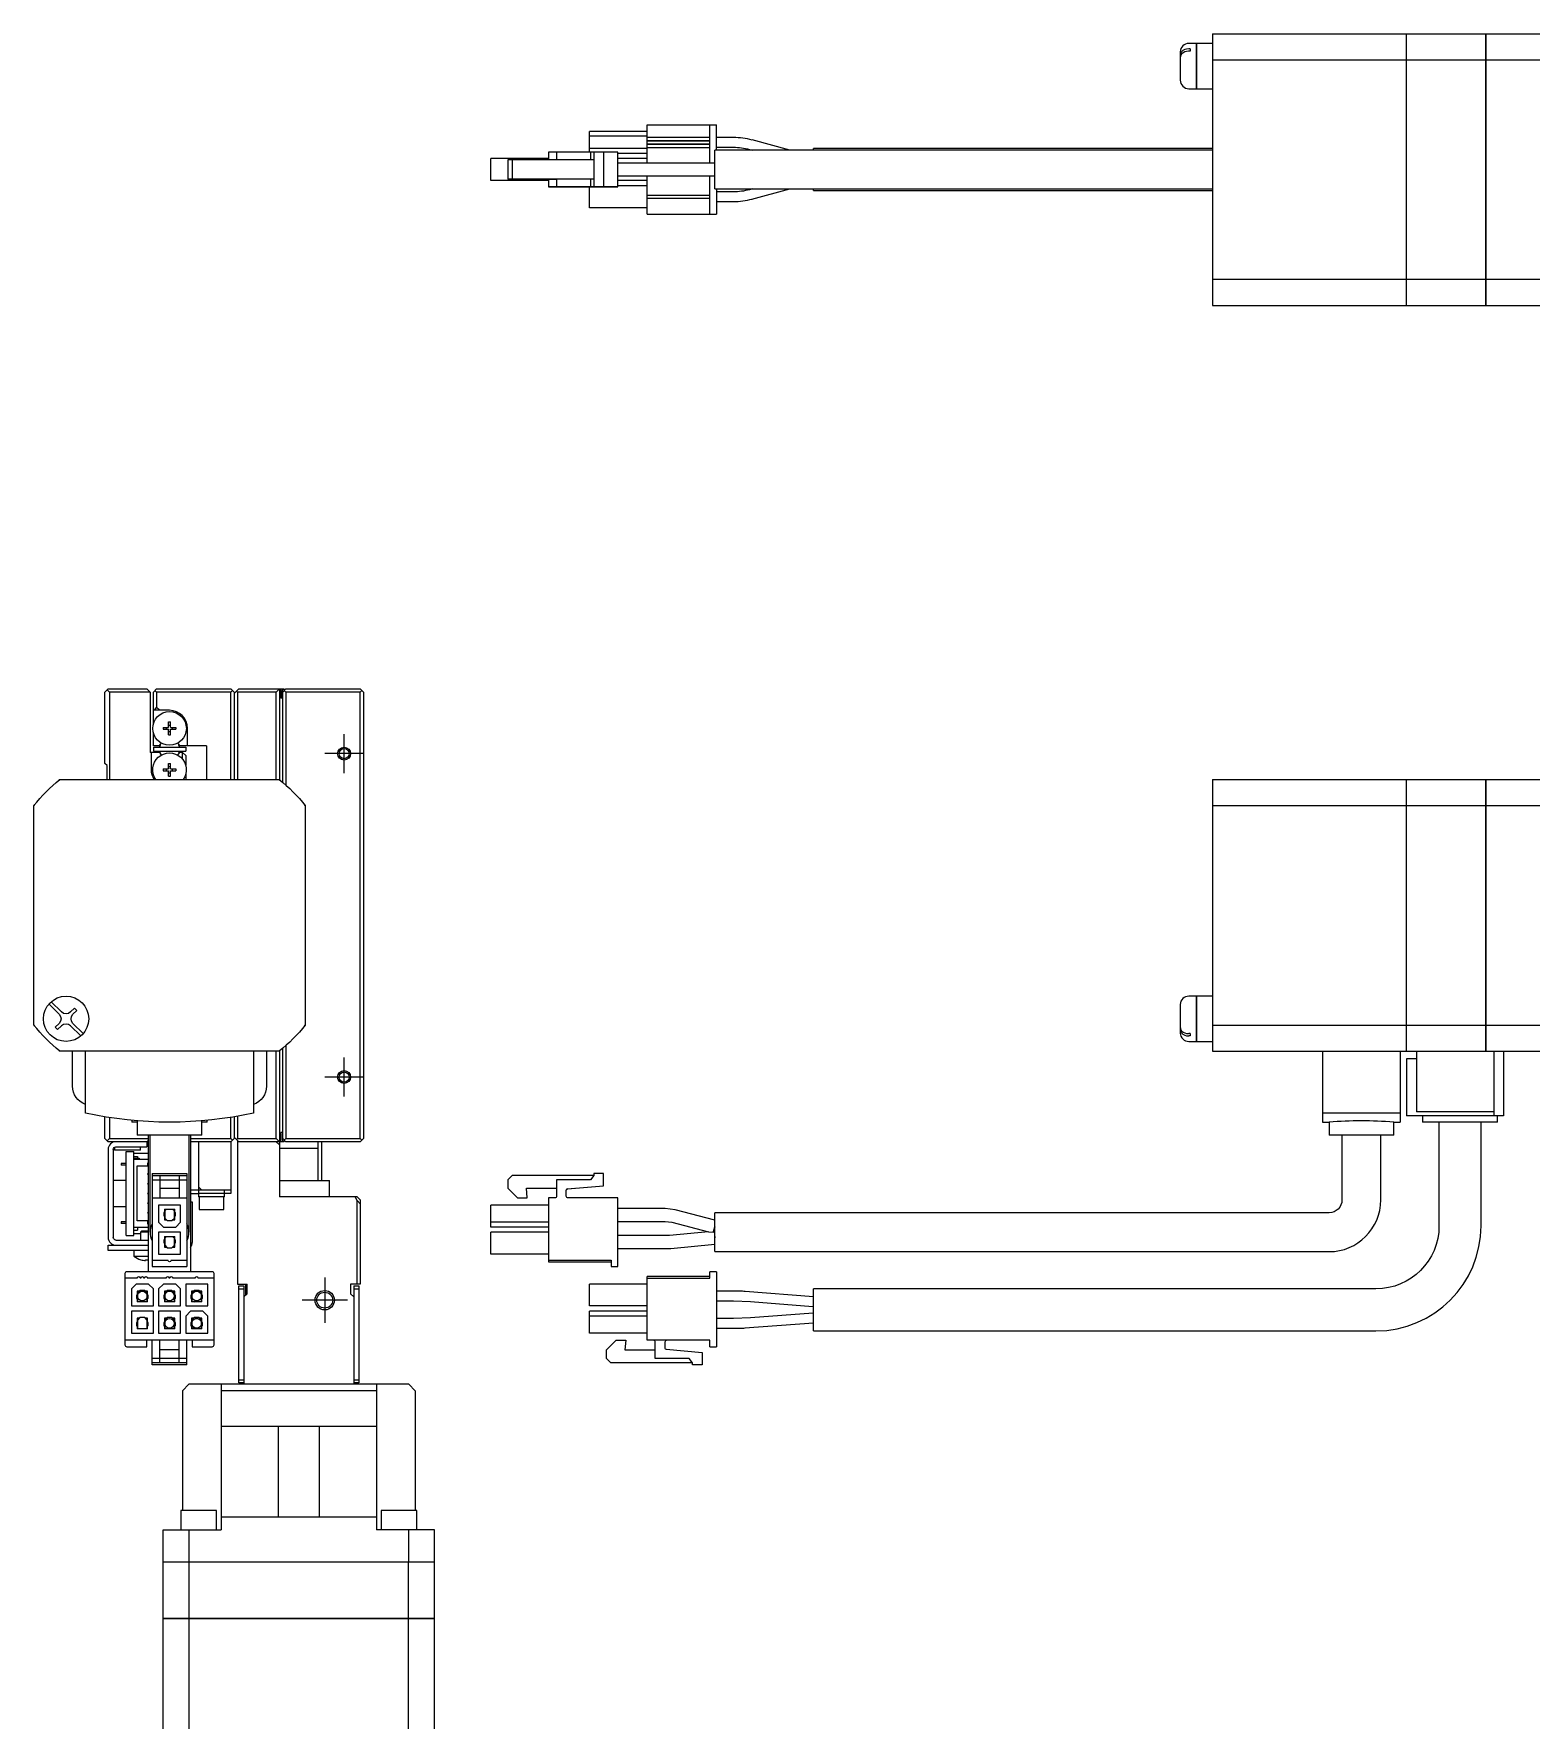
# Model space of a CAD drawing. Extents: x 0 to 902, y -8 to 514.
# Drawn here: x 0 to 231.6, y 252.8 to 513.5 of the extents above; entities that cross this region are included whole.
import ezdxf

# ---------------------------------------------------------------- set-up
doc = ezdxf.new("R2010")
doc.units = 0
doc.header["$LTSCALE"] = 0.5
doc.linetypes.add('CENTER', pattern=[50.8, 31.75, -6.35, 6.35, -6.35])
for name, color, linetype in [('MSM_CENTER', 1, 'CENTER'), ('MSM_CONTINUOUS', 7, 'CONTINUOUS'), ('MSM_NARROW', 5, 'CONTINUOUS')]:
    doc.layers.add(name, color=color, linetype=linetype)

msp = doc.modelspace()

# ---------------------------------------------------------------- linework, layer by layer
at = {"layer": 'MSM_CENTER'}
for p, q in [((48, 399.21), (48, 405.21)), ((51, 402.21), (45, 402.21)), ((48, 349.21), (48, 355.21)), ((51, 352.21), (45, 352.21)), ((45, 321.21), (45, 314.21)), ((48.5, 317.71), (41.5, 317.71))]:
    msp.add_line(p, q, dxfattribs=at)
at = {"layer": 'MSM_CONTINUOUS'}
for p, q in [((179.76, 512.02), (178.61, 512.02)), ((178.81, 511.16), (178.61, 511.16)), ((178.81, 511.16), (178.81, 510.81)), ((179.76, 512.02), (179.76, 505.02)), ((179.81, 511.97), (179.76, 511.97)), ((179.81, 512.02), (179.81, 505.02)), ((182.31, 512.02), (179.81, 512.02)), ((182.31, 513.52), (182.31, 471.52)), ((182.31, 513.52), (212.26, 513.52)), ((212.26, 471.52), (212.26, 513.52)), ((212.26, 513.47), (212.31, 513.47)), ((212.31, 471.52), (212.31, 513.52)), ((212.31, 513.52), (224.56, 513.52)), ((224.56, 471.52), (224.56, 513.52)), ((224.56, 513.47), (224.61, 513.47)), ((224.61, 471.52), (224.61, 513.52)), ((224.61, 513.52), (248.56, 513.52)), ((177.31, 510.72), (177.31, 506.32)), ((178.81, 510.81), (178.61, 510.81)), ((182.31, 509.49), (212.26, 509.49)), ((212.26, 509.23), (212.31, 509.23)), ((212.31, 509.49), (224.56, 509.49)), ((224.56, 509.23), (224.61, 509.23)), ((224.61, 509.49), (248.56, 509.49)), ((178.61, 505.02), (179.76, 505.02)), ((179.76, 505.07), (179.81, 505.07)), ((179.81, 505.02), (182.31, 505.02)), ((85.96, 495.22), (85.96, 498.42)), ((94.86, 498.42), (85.96, 498.42)), ((94.86, 493.52), (94.86, 499.42)), ((94.86, 499.42), (105.56, 499.42)), ((104.56, 493.52), (104.56, 499.42)), ((105.56, 495.52), (105.56, 499.42)), ((94.86, 497.67), (85.96, 497.67)), ((94.86, 495.77), (85.96, 495.77)), ((94.86, 497.52), (104.56, 497.52)), ((94.86, 497.02), (104.56, 497.02)), ((94.86, 496.97), (104.56, 496.97)), ((94.86, 496.47), (104.56, 496.47)), ((94.86, 496.42), (104.56, 496.42)), ((94.86, 495.92), (104.56, 495.92)), ((105.31, 489.52), (105.31, 495.52)), ((182.31, 495.52), (105.31, 495.52)), ((108.19, 497.47), (105.56, 497.47)), ((105.56, 495.97), (108.19, 495.97)), ((110.69, 495.64), (111.14, 495.52)), ((116.93, 495.52), (111.08, 497.09)), ((120.56, 495.52), (120.56, 495.77)), ((182.31, 495.77), (120.56, 495.77)), ((79.61, 494.22), (70.71, 494.22)), ((70.71, 490.82), (70.71, 494.22)), ((74.01, 494.02), (73.31, 494.02)), ((73.31, 494.02), (73.31, 491.02)), ((74.01, 494.02), (74.01, 491.02)), ((86.61, 494.02), (74.01, 494.02)), ((79.61, 495.22), (79.61, 494.02)), ((80.56, 495.22), (79.61, 495.22)), ((80.86, 495.22), (80.56, 495.22)), ((80.86, 495.22), (80.86, 494.02)), ((86.11, 495.22), (80.86, 495.22)), ((86.11, 495.22), (86.11, 494.02)), ((86.61, 495.22), (86.11, 495.22)), ((88.11, 495.22), (86.61, 495.22)), ((86.61, 495.22), (86.61, 489.82)), ((88.11, 495.22), (88.11, 489.82)), ((90.31, 495.22), (88.11, 495.22)), ((90.31, 489.82), (90.31, 495.22)), ((94.86, 495.02), (90.31, 495.02)), ((94.86, 494.22), (90.31, 494.22)), ((97.67, 493.52), (90.31, 493.52)), ((98.93, 493.52), (97.67, 493.52)), ((105.31, 493.52), (98.93, 493.52)), ((79.61, 490.82), (70.71, 490.82)), ((79.61, 490.82), (70.71, 490.82)), ((79.61, 490.82), (70.71, 490.82)), ((74.01, 491.02), (73.31, 491.02)), ((73.31, 491.02), (74.81, 491.02)), ((86.61, 491.02), (74.01, 491.02)), ((74.81, 491.02), (76.31, 491.02)), ((76.18, 491.02), (80.86, 491.02)), ((76.31, 491.02), (76.18, 491.02)), ((79.61, 491.02), (79.61, 489.82)), ((80.56, 491.02), (80.86, 491.02)), ((86.11, 491.02), (80.86, 491.02)), ((80.86, 491.02), (80.86, 489.82)), ((86.61, 491.02), (86.11, 491.02)), ((86.11, 491.02), (86.11, 489.82)), ((90.31, 491.52), (97.67, 491.52)), ((90.31, 491.52), (98.22, 491.52)), ((94.86, 490.82), (90.31, 490.82)), ((94.86, 485.62), (94.86, 491.52)), ((97.67, 491.52), (98.93, 491.52)), ((98.22, 491.52), (98.41, 491.52)), ((98.41, 491.52), (105.31, 491.52)), ((98.93, 491.52), (105.31, 491.52)), ((104.56, 485.62), (104.56, 491.52)), ((80.56, 489.82), (79.61, 489.82)), ((79.61, 489.82), (89.31, 489.82)), ((80.86, 489.82), (80.56, 489.82)), ((86.11, 489.82), (80.86, 489.82)), ((82.36, 489.82), (82.54, 489.82)), ((82.66, 489.82), (82.36, 489.82)), ((82.54, 489.82), (88.11, 489.82)), ((90.31, 489.82), (82.66, 489.82)), ((85.96, 486.62), (85.96, 489.82)), ((86.61, 489.82), (86.11, 489.82)), ((88.11, 489.82), (86.61, 489.82)), ((89.31, 489.82), (90.31, 489.82)), ((94.86, 490.02), (90.31, 490.02)), ((94.86, 488.57), (104.56, 488.57)), ((94.86, 488.07), (104.56, 488.07)), ((105.31, 489.52), (182.31, 489.52)), ((105.56, 489.52), (105.56, 485.62)), ((108.19, 489.07), (105.56, 489.07)), ((111.14, 489.52), (110.68, 489.39)), ((111.07, 487.95), (116.93, 489.52)), ((120.56, 489.27), (120.56, 489.52)), ((120.56, 489.27), (182.31, 489.27)), ((94.86, 486.62), (85.96, 486.62)), ((94.86, 485.62), (105.56, 485.62)), ((105.56, 487.57), (108.19, 487.57)), ((182.31, 475.55), (212.26, 475.55)), ((212.26, 475.8), (212.31, 475.8)), ((212.31, 475.55), (224.56, 475.55)), ((224.56, 475.8), (224.61, 475.8)), ((224.61, 475.55), (248.56, 475.55)), ((182.31, 471.52), (212.26, 471.52)), ((212.26, 471.57), (212.31, 471.57)), ((212.31, 471.52), (224.56, 471.52)), ((224.56, 471.57), (224.61, 471.57)), ((224.61, 471.52), (248.56, 471.52)), ((11, 411.71), (11.35, 412.06)), ((11.5, 412.21), (11.35, 412.06)), ((11.35, 412.06), (11.7, 411.71)), ((11.5, 412.21), (17.5, 412.21)), ((18, 411.71), (17.5, 412.21)), ((18.5, 411.71), (19, 412.21)), ((19, 412.21), (30.5, 412.21)), ((31, 411.71), (30.5, 412.21)), ((31.7, 412.21), (31.35, 411.86)), ((31.7, 412.21), (38.7, 412.21)), ((37.5, 411.71), (38, 412.21)), ((38, 412.21), (38, 398.21)), ((38.2, 412.21), (38.2, 410.81)), ((39, 412.21), (38.5, 411.71)), ((38.7, 412.21), (38.8, 412.11)), ((38.7, 412.11), (38.9, 412.11)), ((39, 412.21), (50.5, 412.21)), ((51, 411.71), (50.5, 412.21)), ((11, 400.71), (11, 411.71)), ((11.7, 411.71), (11.7, 398.21)), ((18, 411.71), (11.7, 411.71)), ((18, 411.71), (18, 402.41)), ((18.5, 406.83), (18.5, 411.71)), ((19, 409.41), (18.65, 408.91)), ((18.75, 411.96), (19, 411.71)), ((19, 411.71), (19, 409.41)), ((30.5, 411.71), (19, 411.71)), ((19.5, 408.91), (19, 409.41)), ((30.5, 411.71), (30.75, 411.96)), ((30.5, 398.21), (30.5, 411.71)), ((31.35, 411.86), (31, 411.51)), ((31, 411.71), (31, 398.21)), ((31.35, 411.86), (31.5, 411.71)), ((31.5, 411.71), (31.5, 398.21)), ((37.5, 411.71), (31.5, 411.71)), ((37.5, 398.21), (37.5, 411.71)), ((38.5, 410.81), (38.2, 410.81)), ((38.4, 411.81), (38.4, 411.11)), ((38.5, 397.78), (38.5, 411.71)), ((38.75, 411.96), (39, 411.71)), ((39, 411.71), (39, 397.34)), ((50.5, 411.71), (39, 411.71)), ((50.5, 411.71), (50.75, 411.96)), ((50.5, 342.71), (50.5, 411.71)), ((51, 411.71), (51, 342.71)), ((21, 408.91), (18.5, 408.91)), ((20.85, 406.32), (20.85, 407.11)), ((20.85, 407.11), (21.14, 407.11)), ((21.14, 406.32), (21.14, 407.11)), ((18.5, 403.41), (18.5, 405.4)), ((20, 406.26), (20.79, 406.26)), ((20, 406.26), (20, 405.97)), ((20, 405.97), (20.79, 405.97)), ((20.53, 405.97), (20.53, 406.26)), ((21.14, 406.58), (20.85, 406.58)), ((20.85, 405.11), (20.85, 405.91)), ((20.85, 405.64), (21.14, 405.64)), ((20.85, 405.11), (21.14, 405.11)), ((21.14, 405.11), (21.14, 405.91)), ((21.2, 406.26), (22, 406.26)), ((21.2, 405.97), (22, 405.97)), ((21.47, 405.97), (21.47, 406.26)), ((22, 406.26), (22, 405.97)), ((23.8, 403.41), (23.8, 406.11)), ((19.45, 402.41), (18, 402.41)), ((18.2, 399.71), (18.2, 402.41)), ((19.45, 403.41), (18.5, 403.41)), ((18.5, 403.21), (18.5, 402.61)), ((18.5, 403.21), (23.5, 403.21)), ((18.5, 402.61), (23.5, 402.61)), ((19.45, 403.41), (19.6, 403.67)), ((19.45, 402.41), (19.58, 402.19)), ((22.4, 403.67), (22.55, 403.41)), ((22.55, 402.41), (22.42, 402.19)), ((26.7, 403.41), (22.55, 403.41)), ((23, 402.41), (22.55, 402.41)), ((23.5, 401.91), (23, 402.41)), ((23, 401.38), (23, 402.41)), ((23.5, 403.21), (23.5, 402.61)), ((23.5, 401.91), (23.5, 400.43)), ((26.7, 403.41), (26.7, 398.21)), ((11.35, 400.36), (11, 400.71)), ((11.35, 398.21), (11.35, 400.36)), ((20, 399.86), (20.79, 399.86)), ((20, 399.86), (20, 399.57)), ((20, 399.57), (20.79, 399.57)), ((20.53, 399.57), (20.53, 399.86)), ((20.85, 399.92), (20.85, 400.71)), ((20.85, 400.71), (21.14, 400.71)), ((21.14, 400.18), (20.85, 400.18)), ((20.85, 398.71), (20.85, 399.51)), ((20.85, 399.24), (21.14, 399.24)), ((21.14, 399.92), (21.14, 400.71)), ((21.14, 398.71), (21.14, 399.51)), ((21.2, 399.86), (22, 399.86)), ((21.2, 399.57), (22, 399.57)), ((21.47, 399.57), (21.47, 399.86)), ((22, 399.86), (22, 399.57)), ((23.5, 399), (23.5, 398.21)), ((4, 398.21), (3.87, 398.09)), ((4.03, 398.21), (37.97, 398.21)), ((20.85, 398.71), (21.14, 398.71)), ((38.13, 398.09), (38, 398.21)), ((182.31, 398.21), (182.31, 356.21)), ((182.31, 398.21), (212.26, 398.21)), ((212.26, 356.21), (212.26, 398.21)), ((212.26, 398.16), (212.31, 398.16)), ((212.31, 356.21), (212.31, 398.21)), ((212.31, 398.21), (224.56, 398.21)), ((224.56, 356.21), (224.56, 398.21)), ((224.56, 398.16), (224.61, 398.16)), ((224.61, 356.21), (224.61, 398.21)), ((224.61, 398.21), (248.56, 398.21)), ((0.13, 394.34), (0, 394.21)), ((0, 360.24), (0, 394.19)), ((42, 394.21), (41.87, 394.34)), ((42, 394.19), (42, 360.24)), ((182.31, 394.19), (212.26, 394.19)), ((212.26, 393.93), (212.31, 393.93)), ((212.31, 394.19), (224.56, 394.19)), ((224.56, 393.93), (224.61, 393.93)), ((224.61, 394.19), (248.56, 394.19)), ((3.28, 362.58), (2.35, 363.51)), ((2.71, 363.86), (4.29, 362.28)), ((3.94, 361.92), (3.28, 362.58)), ((5.71, 362.28), (6.31, 362.88)), ((6.66, 362.52), (6.06, 361.92)), ((6.31, 362.88), (6.66, 362.52)), ((177.31, 363.41), (177.31, 359.01)), ((179.76, 364.71), (178.61, 364.71)), ((179.76, 364.71), (179.76, 357.71)), ((179.81, 364.66), (179.76, 364.66)), ((182.31, 364.71), (179.81, 364.71)), ((179.81, 364.71), (179.81, 357.71)), ((0, 360.21), (0.13, 360.09)), ((3.34, 359.91), (3.94, 360.51)), ((3.69, 359.55), (3.34, 359.91)), ((4.29, 360.15), (3.69, 359.55)), ((7.29, 358.57), (5.71, 360.15)), ((6.06, 360.51), (7.65, 358.92)), ((41.87, 360.09), (42, 360.21)), ((182.31, 360.24), (212.26, 360.24)), ((212.26, 360.5), (212.31, 360.5)), ((212.31, 360.24), (224.56, 360.24)), ((224.56, 360.5), (224.61, 360.5)), ((224.61, 360.24), (248.56, 360.24)), ((178.81, 358.92), (178.61, 358.92)), ((178.81, 358.57), (178.61, 358.57)), ((178.61, 357.71), (179.76, 357.71)), ((178.81, 358.92), (178.81, 358.57)), ((179.76, 357.76), (179.81, 357.76)), ((179.81, 357.71), (182.31, 357.71)), ((3.87, 356.34), (4, 356.21)), ((37.97, 356.21), (4.03, 356.21)), ((6, 350.8), (6, 356.21)), ((8, 346.64), (8, 356.21)), ((34, 356.21), (34, 346.64)), ((36, 356.21), (36, 350.8)), ((37.5, 342.71), (37.5, 356.21)), ((38, 356.21), (38.13, 356.34)), ((38, 356.21), (38, 333.71)), ((38.5, 342.71), (38.5, 356.65)), ((39, 357.09), (39, 342.71)), ((182.31, 356.21), (212.26, 356.21)), ((199.31, 356.21), (199.31, 345.22)), ((211.31, 356.21), (211.31, 345.22)), ((212.26, 356.26), (212.31, 356.26)), ((212.31, 356.21), (248.56, 356.21)), ((212.31, 355.01), (212.31, 346.21)), ((213.81, 355.01), (212.31, 355.01)), ((213.81, 356.21), (213.81, 346.81)), ((224.56, 356.26), (224.61, 356.26)), ((225.81, 356.21), (225.81, 346.21)), ((227.31, 356.21), (227.31, 346.21)), ((225.81, 346.81), (213.81, 346.81)), ((11, 342.71), (11, 346.06)), ((11.7, 345.94), (11.7, 342.71)), ((15.18, 345.5), (15.18, 345.21)), ((16, 345.21), (15.18, 345.21)), ((16, 345.43), (16, 343.21)), ((26, 343.21), (26, 345.43)), ((26.82, 345.21), (26, 345.21)), ((26.82, 345.21), (26.82, 345.5)), ((30.5, 342.71), (30.5, 345.98)), ((31, 346.06), (31, 342.71)), ((31.5, 346.15), (31.5, 342.71)), ((211.31, 346.64), (199.31, 346.64)), ((199.31, 345.22), (200.31, 345.22)), ((200.31, 345.22), (200.31, 343.21)), ((210.31, 345.22), (211.31, 345.22)), ((210.31, 343.21), (210.31, 345.22)), ((227.31, 346.21), (212.31, 346.21)), ((214.74, 346.21), (214.74, 345.21)), ((226.38, 345.21), (214.74, 345.21)), ((217.31, 345.21), (217.31, 329.21)), ((223.81, 329.21), (223.81, 345.21)), ((226.38, 345.21), (226.38, 346.21)), ((11.35, 342.36), (11, 342.71)), ((11.7, 342.71), (11.35, 342.36)), ((11.35, 342.36), (11.5, 342.21)), ((17.5, 342.21), (11.5, 342.21)), ((11.7, 342.71), (17.75, 342.71)), ((26, 343.21), (16, 343.21)), ((17.5, 342.21), (17.75, 342.46)), ((17.5, 342.21), (17.5, 341.41)), ((17.75, 322.11), (17.75, 343.21)), ((18, 328.21), (18, 343.21)), ((24, 343.21), (24, 328.21)), ((24.25, 343.21), (24.25, 322.11)), ((24.25, 342.71), (30.5, 342.71)), ((30.5, 342.21), (24.25, 342.21)), ((25.5, 342.21), (25.5, 333.71)), ((30.75, 342.46), (30.5, 342.71)), ((30.5, 342.21), (31, 342.71)), ((30.5, 342.21), (30.5, 334.21)), ((31, 342.91), (31.7, 342.21)), ((31.5, 342.71), (31.35, 342.56)), ((31.5, 342.71), (37.5, 342.71)), ((31.5, 342.41), (31.5, 320.21)), ((38.7, 342.21), (31.5, 342.21)), ((38, 342.21), (37.5, 342.71)), ((37.5, 342.21), (38, 341.71)), ((38.2, 342.21), (38.2, 343.61)), ((38.5, 343.61), (38.2, 343.61)), ((38.4, 343.31), (38.4, 342.61)), ((38.5, 342.71), (39, 342.21)), ((38.8, 342.31), (38.7, 342.21)), ((38.9, 342.31), (38.7, 342.31)), ((39, 342.71), (38.75, 342.46)), ((39, 342.71), (50.5, 342.71)), ((50.5, 342.21), (39, 342.21)), ((44, 336.21), (44, 342.21)), ((44.5, 342.21), (44.5, 336.21)), ((50.75, 342.46), (50.5, 342.71)), ((50.5, 342.21), (51, 342.71)), ((210.31, 343.21), (200.31, 343.21)), ((202.31, 343.21), (202.31, 333.21)), ((208.31, 333.21), (208.31, 343.21)), ((11.5, 341.01), (11.5, 327.41)), ((12.3, 341.01), (12.3, 327.41)), ((12.5, 341.36), (12.5, 340.91)), ((16.5, 340.91), (12.5, 340.91)), ((12.7, 341.41), (17.5, 341.41)), ((14.3, 327.71), (14.3, 340.71)), ((14.3, 340.71), (15.5, 340.71)), ((15.5, 327.71), (15.5, 340.71)), ((15.5, 340.46), (17.75, 340.46)), ((15.5, 339.92), (16.05, 339.92)), ((15.5, 339.69), (16.3, 339.69)), ((17.75, 339.46), (15.5, 339.46)), ((16.05, 339.92), (16.05, 339.69)), ((16.3, 339.69), (16.3, 339.46)), ((16.5, 340.91), (16.5, 341.41)), ((38, 341.21), (44, 341.21)), ((13.5, 338.84), (13.5, 338.59)), ((14.3, 338.84), (13.5, 338.84)), ((14.3, 338.59), (13.5, 338.59)), ((16, 338.46), (17.65, 338.46)), ((16, 329.96), (16, 338.46)), ((17.65, 338.46), (17.65, 338.96)), ((17.65, 338.96), (17.75, 338.96)), ((18.3, 337.31), (23.7, 337.31)), ((18.3, 337.31), (18.3, 322.91)), ((18.3, 337.01), (23.7, 337.01)), ((19.5, 337.01), (19.5, 333.51)), ((22.5, 337.01), (22.5, 333.51)), ((23.7, 337.31), (23.7, 322.91)), ((74.01, 337.01), (73.31, 336.31)), ((86.61, 337.01), (74.01, 337.01)), ((86.61, 337.01), (86.11, 336.31)), ((86.61, 337.31), (86.61, 337.01)), ((88.11, 337.31), (86.61, 337.31)), ((88.11, 335.4), (88.11, 337.31)), ((14.3, 336.21), (12.3, 336.21)), ((18.3, 336.31), (23.7, 336.31)), ((19.5, 335.01), (22.5, 335.01)), ((30.5, 334.71), (24.25, 334.71)), ((24.25, 334.21), (25.5, 334.21)), ((26, 334.71), (25.5, 335.21)), ((29.5, 334.21), (25.5, 334.21)), ((29.5, 333.71), (29.5, 334.71)), ((30.5, 334.21), (29.5, 334.21)), ((38, 336.21), (45.75, 336.21)), ((45.75, 333.71), (45.75, 336.21)), ((73.31, 336.31), (73.31, 335.01)), ((73.31, 335.01), (74.81, 333.51)), ((73.31, 335.01), (74.81, 333.51)), ((76.18, 335.01), (80.86, 335.01)), ((76.31, 333.51), (76.18, 335.01)), ((76.18, 335.01), (80.86, 335.01)), ((80.86, 336.31), (80.86, 333.81)), ((86.11, 336.31), (80.86, 336.31)), ((82.36, 333.81), (82.36, 334.71)), ((82.54, 334.91), (88.11, 335.4)), ((82.54, 334.91), (88.11, 335.4)), ((82.54, 334.91), (83.7, 335.01)), ((82.54, 334.91), (83.7, 335.01)), ((83.7, 335.01), (83.7, 335.01)), ((12.3, 332.21), (14.3, 332.21)), ((18.3, 333.51), (23.7, 333.51)), ((22.7, 332.41), (19.3, 332.41)), ((19.3, 332.41), (19.3, 329.76)), ((20.1, 331.26), (20.1, 330.76)), ((20.25, 331.26), (20.1, 331.26)), ((20.2, 331.76), (21.8, 331.76)), ((20.2, 331.76), (20.2, 331.26)), ((20.25, 331.76), (20.25, 330.39)), ((21.75, 330.39), (21.75, 331.76)), ((21.75, 331.26), (21.9, 331.26)), ((21.8, 331.26), (21.8, 331.76)), ((21.9, 330.76), (21.9, 331.26)), ((22.7, 329.76), (22.7, 332.41)), ((24.25, 332.91), (24.5, 332.91)), ((24.5, 332.91), (24.5, 326.61)), ((29.5, 333.71), (25.5, 333.71)), ((25.6, 333.71), (25.6, 331.71)), ((25.6, 331.71), (29.4, 331.71)), ((29.4, 331.71), (29.4, 333.71)), ((50, 333.71), (38, 333.71)), ((50, 333.1), (49.69, 333.71)), ((50, 333.71), (50.5, 333.21)), ((50, 320.21), (50, 333.1)), ((50.5, 332.6), (50, 333.1)), ((50.5, 333.21), (50.5, 320.21)), ((70.71, 329.01), (70.71, 332.41)), ((79.61, 332.41), (70.71, 332.41)), ((74.81, 333.51), (76.31, 333.51)), ((74.81, 333.51), (76.31, 333.51)), ((80.56, 333.51), (79.61, 333.51)), ((79.61, 333.51), (79.61, 323.91)), ((90.31, 333.51), (82.66, 333.51)), ((90.31, 322.91), (90.31, 333.51)), ((97.67, 331.89), (90.31, 331.89)), ((99.18, 331.7), (97.67, 331.89)), ((105.31, 330.1), (99.18, 331.7)), ((105.31, 325.21), (105.31, 331.21)), ((200.31, 331.21), (105.31, 331.21)), ((13.5, 329.84), (13.5, 329.59)), ((14.3, 329.84), (13.5, 329.84)), ((14.3, 329.59), (13.5, 329.59)), ((17.75, 328.96), (15.5, 328.96)), ((17.65, 329.96), (16, 329.96)), ((16.05, 328.96), (16.05, 328.51)), ((17.65, 329.46), (17.65, 329.96)), ((17.75, 329.46), (17.65, 329.46)), ((19.3, 329.76), (20.05, 329.01)), ((20.05, 329.01), (21.95, 329.01)), ((20.1, 330.76), (20.25, 330.76)), ((20.2, 330.76), (20.2, 330.11)), ((20.2, 330.11), (20.52, 330.11)), ((20.25, 330.39), (20.62, 330.01)), ((20.62, 330.01), (21.37, 330.01)), ((21.37, 330.01), (21.75, 330.39)), ((21.47, 330.11), (21.8, 330.11)), ((21.75, 330.76), (21.9, 330.76)), ((21.8, 330.11), (21.8, 330.76)), ((21.95, 329.01), (22.7, 329.76)), ((79.61, 329.76), (70.71, 329.76)), ((79.61, 329.01), (70.71, 329.01)), ((79.61, 329.01), (70.71, 329.01)), ((90.31, 329.89), (97.67, 329.89)), ((97.67, 329.89), (98.68, 329.76)), ((98.68, 329.76), (104.36, 328.28)), ((105.31, 329.06), (105.09, 328.22)), ((105.13, 328.35), (105.31, 329.06)), ((11.5, 325.41), (11.5, 326.21)), ((11.5, 326.21), (17.75, 326.21)), ((12.7, 327.01), (17.75, 327.01)), ((14.3, 327.71), (15.5, 327.71)), ((15.5, 328.51), (16.05, 328.51)), ((16.5, 327.96), (15.5, 327.96)), ((16.7, 328.41), (16.5, 328.21)), ((17.75, 328.21), (16.5, 328.21)), ((16.5, 328.21), (16.5, 327.01)), ((16.7, 328.41), (17.75, 328.41)), ((19.3, 328.21), (19.3, 324.81)), ((22.7, 328.21), (19.3, 328.21)), ((20.25, 327.06), (20.1, 327.06)), ((20.1, 327.06), (20.1, 326.56)), ((20.1, 326.56), (20.25, 326.56)), ((20.2, 327.56), (20.2, 327.06)), ((20.2, 327.56), (21.8, 327.56)), ((20.2, 326.56), (20.2, 325.91)), ((20.25, 327.56), (20.25, 326.19)), ((20.25, 326.19), (20.62, 325.81)), ((21.37, 325.81), (21.75, 326.19)), ((21.75, 326.19), (21.75, 327.56)), ((21.75, 327.06), (21.9, 327.06)), ((21.75, 326.56), (21.9, 326.56)), ((21.8, 327.06), (21.8, 327.56)), ((21.8, 325.91), (21.8, 326.56)), ((21.9, 326.56), (21.9, 327.06)), ((22.7, 324.81), (22.7, 328.21)), ((70.71, 324.81), (70.71, 328.21)), ((79.61, 328.21), (70.71, 328.21)), ((98.22, 327.69), (90.31, 327.69)), ((98.31, 327.69), (98.22, 327.69)), ((104.36, 328.28), (98.31, 327.69)), ((98.5, 325.7), (105.31, 326.36)), ((104.36, 328.28), (105.09, 328.22)), ((105.13, 328.35), (105.09, 328.22)), ((105.09, 328.22), (105.13, 328.35)), ((105.22, 328.36), (105.13, 328.35)), ((105.22, 328.36), (105.31, 327.36)), ((17.75, 325.41), (11.5, 325.41)), ((15.5, 325.41), (15.5, 324.52)), ((15.5, 324.52), (17.75, 324.52)), ((16.55, 323.96), (16.57, 323.96)), ((17.3, 323.96), (17.7, 323.96)), ((17.3, 323.83), (17.3, 323.96)), ((17.7, 323.96), (17.7, 323.83)), ((18.3, 323.91), (20.75, 323.91)), ((19.3, 324.81), (22.7, 324.81)), ((20.2, 325.91), (20.52, 325.91)), ((20.62, 325.81), (21.37, 325.81)), ((21.25, 323.91), (23.7, 323.91)), ((21.47, 325.91), (21.8, 325.91)), ((79.61, 324.81), (70.71, 324.81)), ((79.61, 324.81), (70.71, 324.81)), ((79.61, 323.91), (89.31, 323.91)), ((79.61, 323.91), (89.31, 323.91)), ((79.61, 323.91), (79.61, 323.66)), ((79.61, 323.66), (89.31, 323.66)), ((89.31, 323.91), (89.31, 322.91)), ((90.31, 325.69), (98.22, 325.69)), ((98.22, 325.69), (98.5, 325.7)), ((105.31, 325.21), (200.31, 325.21)), ((14.1, 321.81), (14.1, 310.81)), ((16, 321.11), (14.1, 321.11)), ((27.6, 322.11), (14.4, 322.11)), ((16.55, 321.11), (16.5, 321.11)), ((17.1, 321.11), (17.05, 321.11)), ((20.47, 321.11), (17.6, 321.11)), ((18.3, 322.91), (23.7, 322.91)), ((21.02, 321.11), (20.97, 321.11)), ((24.95, 321.11), (21.52, 321.11)), ((27.9, 321.11), (25.45, 321.11)), ((27.9, 310.81), (27.9, 321.81)), ((89.31, 322.91), (90.31, 322.91)), ((89.31, 322.91), (90.31, 322.91)), ((94.86, 311.51), (94.86, 321.36)), ((104.56, 321.36), (94.86, 321.36)), ((94.86, 321.11), (104.56, 321.11)), ((104.56, 321.11), (104.56, 322.11)), ((105.56, 322.11), (104.56, 322.11)), ((105.56, 322.11), (105.56, 310.51)), ((15.85, 320.21), (15.1, 319.46)), ((15.1, 319.46), (15.1, 316.81)), ((17.75, 320.21), (15.85, 320.21)), ((16.05, 318.46), (15.9, 318.46)), ((15.9, 318.46), (15.9, 317.96)), ((16, 319.11), (16, 318.46)), ((16.32, 319.11), (16, 319.11)), ((16.42, 319.21), (16.05, 318.84)), ((16.05, 318.84), (16.05, 317.46)), ((17.17, 319.21), (16.42, 319.21)), ((17.01, 319.06), (17.46, 318.92)), ((17.55, 318.84), (17.17, 319.21)), ((17.6, 319.11), (17.27, 319.11)), ((17.55, 317.46), (17.55, 318.84)), ((17.7, 318.46), (17.55, 318.46)), ((17.6, 318.46), (17.6, 319.11)), ((17.7, 317.96), (17.7, 318.46)), ((18.5, 319.46), (17.75, 320.21)), ((18.5, 316.81), (18.5, 319.46)), ((20.05, 320.21), (19.3, 319.46)), ((19.3, 319.46), (19.3, 316.81)), ((21.95, 320.21), (20.05, 320.21)), ((20.25, 318.46), (20.1, 318.46)), ((20.1, 318.46), (20.1, 317.96)), ((20.2, 319.11), (20.2, 318.46)), ((20.52, 319.11), (20.2, 319.11)), ((20.52, 319.11), (20.25, 318.84)), ((20.25, 318.84), (20.25, 317.46)), ((20.62, 319.21), (20.52, 319.11)), ((21.37, 319.21), (20.62, 319.21)), ((21.47, 319.11), (21.37, 319.21)), ((21.8, 319.11), (21.47, 319.11)), ((21.75, 318.84), (21.47, 319.11)), ((21.75, 317.46), (21.75, 318.84)), ((21.9, 318.46), (21.75, 318.46)), ((21.8, 318.46), (21.8, 319.11)), ((21.9, 317.96), (21.9, 318.46)), ((22.7, 319.46), (21.95, 320.21)), ((22.7, 316.81), (22.7, 319.46)), ((23.5, 320.21), (23.5, 316.81)), ((26.9, 320.21), (23.5, 320.21)), ((24.45, 318.46), (24.3, 318.46)), ((24.3, 318.46), (24.3, 317.96)), ((24.72, 319.11), (24.4, 319.11)), ((24.4, 319.11), (24.4, 318.46)), ((24.72, 319.11), (24.45, 318.84)), ((24.45, 318.84), (24.45, 317.46)), ((24.99, 319.06), (24.54, 318.92)), ((24.82, 319.21), (24.72, 319.11)), ((25.57, 319.21), (24.82, 319.21)), ((25.67, 319.11), (25.57, 319.21)), ((26, 319.11), (25.67, 319.11)), ((25.95, 318.84), (25.67, 319.11)), ((25.95, 317.46), (25.95, 318.84)), ((26.1, 318.46), (25.95, 318.46)), ((26, 318.46), (26, 319.11)), ((26.1, 317.96), (26.1, 318.46)), ((26.9, 316.81), (26.9, 320.21)), ((31.5, 320.21), (33, 320.21)), ((31.7, 319.91), (32.5, 319.91)), ((31.7, 304.91), (31.7, 319.91)), ((32.5, 319.41), (31.7, 319.41)), ((32.5, 319.91), (32.5, 304.71)), ((33, 318.71), (32.5, 318.21)), ((32.75, 320.21), (32.75, 318.46)), ((33, 318.71), (33, 320.21)), ((50.5, 320.21), (49, 320.21)), ((49, 320.21), (49, 318.71)), ((49.5, 318.21), (49, 318.71)), ((49.5, 319.91), (50.3, 319.91)), ((49.5, 319.91), (49.5, 304.71)), ((50.3, 319.41), (49.5, 319.41)), ((50.3, 319.91), (50.3, 304.91)), ((85.96, 316.81), (85.96, 320.21)), ((94.86, 320.21), (85.96, 320.21)), ((109.16, 319.09), (105.56, 319.09)), ((120.56, 318.22), (110.02, 319.06)), ((120.56, 312.96), (120.56, 319.46)), ((207.56, 319.46), (120.56, 319.46)), ((15.1, 316.81), (18.5, 316.81)), ((18.5, 316.01), (15.1, 316.01)), ((15.1, 316.01), (15.1, 312.61)), ((15.9, 317.96), (16.05, 317.96)), ((16, 317.96), (16, 317.46)), ((17.6, 317.46), (16, 317.46)), ((17.11, 317.46), (16.59, 317.62)), ((17.7, 317.96), (17.55, 317.96)), ((17.6, 317.46), (17.6, 317.96)), ((18.5, 312.61), (18.5, 316.01)), ((19.3, 316.81), (22.7, 316.81)), ((19.3, 316.01), (19.3, 312.61)), ((22.7, 316.01), (19.3, 316.01)), ((20.1, 317.96), (20.25, 317.96)), ((20.2, 317.96), (20.2, 317.46)), ((21.8, 317.46), (20.2, 317.46)), ((20.25, 317.46), (20.25, 317.55)), ((21.9, 317.96), (21.75, 317.96)), ((21.75, 317.46), (21.75, 317.55)), ((21.8, 317.46), (21.8, 317.96)), ((22.7, 312.61), (22.7, 316.01)), ((23.5, 316.81), (26.9, 316.81)), ((24.25, 316.01), (23.5, 315.26)), ((26.15, 316.01), (24.25, 316.01)), ((24.3, 317.96), (24.45, 317.96)), ((24.4, 317.96), (24.4, 317.46)), ((26, 317.46), (24.4, 317.46)), ((24.89, 317.46), (25.41, 317.62)), ((26.1, 317.96), (25.95, 317.96)), ((26, 317.46), (26, 317.96)), ((26.9, 315.26), (26.15, 316.01)), ((94.86, 316.81), (85.96, 316.81)), ((85.96, 312.61), (85.96, 316.01)), ((94.86, 316.01), (85.96, 316.01)), ((105.56, 317.59), (108.19, 317.59)), ((108.19, 317.59), (110.82, 317.49)), ((110.82, 317.49), (120.5, 316.72)), ((120.51, 315.71), (110.82, 314.99)), ((16.05, 314.26), (15.9, 314.26)), ((15.9, 314.26), (15.9, 313.76)), ((15.9, 313.76), (16.05, 313.76)), ((16.32, 314.91), (16, 314.91)), ((16, 314.91), (16, 314.26)), ((16, 313.76), (16, 313.26)), ((17.6, 313.26), (16, 313.26)), ((16.42, 315.01), (16.05, 314.64)), ((16.05, 314.64), (16.05, 313.26)), ((17.17, 315.01), (16.42, 315.01)), ((17.55, 314.64), (17.17, 315.01)), ((17.6, 314.91), (17.27, 314.91)), ((17.55, 313.26), (17.55, 314.64)), ((17.7, 314.26), (17.55, 314.26)), ((17.7, 313.76), (17.55, 313.76)), ((17.6, 314.26), (17.6, 314.91)), ((17.6, 313.26), (17.6, 313.76)), ((17.7, 313.76), (17.7, 314.26)), ((20.25, 314.26), (20.1, 314.26)), ((20.1, 314.26), (20.1, 313.76)), ((20.1, 313.76), (20.25, 313.76)), ((20.52, 314.91), (20.2, 314.91)), ((20.2, 314.91), (20.2, 314.26)), ((20.2, 313.76), (20.2, 313.26)), ((21.8, 313.26), (20.2, 313.26)), ((20.62, 315.01), (20.25, 314.64)), ((20.25, 314.64), (20.25, 313.26)), ((21.37, 315.01), (20.62, 315.01)), ((21.47, 314.91), (21.37, 315.01)), ((21.8, 314.91), (21.47, 314.91)), ((21.75, 314.64), (21.47, 314.91)), ((21.75, 313.26), (21.75, 314.64)), ((21.9, 314.26), (21.75, 314.26)), ((21.9, 313.76), (21.75, 313.76)), ((21.8, 314.26), (21.8, 314.91)), ((21.8, 313.26), (21.8, 313.76)), ((21.9, 313.76), (21.9, 314.26)), ((23.5, 315.26), (23.5, 312.61)), ((24.45, 314.26), (24.3, 314.26)), ((24.3, 314.26), (24.3, 313.76)), ((24.3, 313.76), (24.45, 313.76)), ((24.72, 314.91), (24.4, 314.91)), ((24.4, 314.91), (24.4, 314.26)), ((24.4, 313.76), (24.4, 313.26)), ((26, 313.26), (24.4, 313.26)), ((24.72, 314.91), (24.45, 314.64)), ((24.45, 314.64), (24.45, 313.26)), ((24.45, 313.57), (25, 313.42)), ((24.82, 315.01), (24.72, 314.91)), ((25.57, 315.01), (24.82, 315.01)), ((25.4, 314.86), (24.86, 315.01)), ((25.95, 314.64), (25.57, 315.01)), ((26, 314.91), (25.67, 314.91)), ((25.95, 313.26), (25.95, 314.64)), ((26.1, 314.26), (25.95, 314.26)), ((26.1, 313.76), (25.95, 313.76)), ((26, 314.26), (26, 314.91)), ((26, 313.26), (26, 313.76)), ((26.1, 313.76), (26.1, 314.26)), ((26.9, 312.61), (26.9, 315.26)), ((94.86, 315.26), (85.96, 315.26)), ((108.19, 314.89), (105.56, 314.89)), ((105.56, 313.39), (109.19, 313.39)), ((110.82, 314.99), (108.19, 314.89)), ((109.99, 313.42), (120.56, 314.21)), ((120.56, 312.96), (207.56, 312.96)), ((27.9, 311.51), (14.1, 311.51)), ((14.4, 310.51), (17.5, 310.51)), ((15.1, 312.61), (18.5, 312.61)), ((17.5, 310.51), (17.5, 311.51)), ((18.3, 307.71), (18.3, 311.51)), ((19.3, 312.61), (22.7, 312.61)), ((19.5, 308.01), (19.5, 311.51)), ((22.5, 308.01), (22.5, 311.51)), ((23.5, 312.61), (26.9, 312.61)), ((23.7, 307.71), (23.7, 311.51)), ((24.5, 311.51), (24.5, 310.51)), ((24.5, 310.51), (27.6, 310.51)), ((94.86, 312.61), (85.96, 312.61)), ((88.56, 310.01), (90.06, 311.51)), ((90.06, 311.51), (91.56, 311.51)), ((91.56, 311.51), (91.43, 310.01)), ((104.56, 311.51), (94.86, 311.51)), ((96.11, 308.71), (96.11, 311.21)), ((97.61, 311.21), (97.61, 310.31)), ((104.56, 310.51), (104.56, 311.51)), ((104.56, 310.51), (105.56, 310.51)), ((23.7, 308.71), (18.3, 308.71)), ((23.7, 308.01), (18.3, 308.01)), ((23.7, 307.71), (18.3, 307.71)), ((22.5, 310.01), (19.5, 310.01)), ((88.56, 308.71), (88.56, 310.01)), ((89.26, 308.01), (88.56, 308.71)), ((101.86, 308.01), (89.26, 308.01)), ((91.43, 310.01), (96.11, 310.01)), ((101.36, 308.71), (96.11, 308.71)), ((97.79, 310.12), (103.36, 309.63)), ((101.86, 308.01), (101.36, 308.71)), ((101.86, 307.71), (101.86, 308.01)), ((103.36, 307.71), (101.86, 307.71)), ((103.36, 309.63), (103.36, 307.71)), ((31.7, 305.41), (32.5, 305.41)), ((49.5, 305.41), (50.3, 305.41)), ((24, 304.71), (23, 303.71)), ((23, 303.71), (23, 285.21)), ((58, 304.71), (24, 304.71)), ((29, 304.71), (29, 282.21)), ((53, 303.71), (29, 303.71)), ((32.5, 304.91), (31.7, 304.91)), ((50.3, 304.91), (49.5, 304.91)), ((53, 304.71), (53, 282.21)), ((59, 303.71), (58, 304.71)), ((59, 303.71), (59, 285.21)), ((29, 298.21), (53, 298.21)), ((37.79, 298.21), (37.79, 284.21)), ((44.21, 284.21), (44.21, 298.21)), ((28.25, 285.21), (22.75, 285.21)), ((22.75, 285.21), (22.75, 282.21)), ((28.25, 282.21), (28.25, 285.21)), ((59.25, 285.21), (53.75, 285.21)), ((53.75, 285.21), (53.75, 282.21)), ((59.25, 282.21), (59.25, 285.21)), ((20, 268.51), (20, 282.21)), ((20, 282.21), (29, 282.21)), ((24, 282.21), (24, 277.21)), ((29, 284.21), (53, 284.21)), ((62, 282.21), (53, 282.21)), ((58, 277.21), (58, 282.21)), ((62, 268.51), (62, 282.21)), ((62, 277.21), (20, 277.21)), ((24.03, 268.51), (24.03, 277.21)), ((57.97, 268.51), (57.97, 277.21)), ((62, 268.51), (20, 268.51)), ((20, 244.51), (20, 268.46)), ((62, 268.46), (20, 268.46)), ((20.05, 268.46), (20.05, 268.51)), ((24.03, 244.51), (24.03, 268.46)), ((24.29, 268.46), (24.29, 268.51)), ((57.71, 268.46), (57.71, 268.51)), ((57.97, 244.51), (57.97, 268.46)), ((61.95, 268.46), (61.95, 268.51)), ((62, 244.51), (62, 268.46))]:
    msp.add_line(p, q, dxfattribs=at)
for centre, radius in [((21, 406.11), 2.6), ((48, 402.21), 0.783), ((5, 361.21), 3.5), ((48, 352.21), 0.783), ((16.8, 318.34), 0.75), ((21, 318.34), 0.75), ((25.2, 318.34), 0.75), ((45, 317.71), 1.23), ((21, 314.14), 0.75), ((25.2, 314.14), 0.75)]:
    msp.add_circle(centre, radius, dxfattribs=at)
for centre, radius, start, end in [((178.61, 510.72), 1.3, 90, 180), ((178.53, 509.76), 1.41, 87.1822, 138.6257), ((178.06, 510.22), 0.751, 141.1045, 178.2319), ((178.07, 509.86), 0.754, 138.1061, 174.1834), ((178.52, 509.42), 1.39, 86.96, 137.1801), ((178.61, 506.32), 1.3, 180, 270), ((108.19, 486.31), 11.15, 75.0015, 90.0068), ((108.19, 498.72), 11.15, 269.9911, 285.0006), ((38.7, 411.81), 0.3, 90, 180), ((38.7, 411.11), 0.3, 180, 228.1897), ((21, 406.11), 2.8, 0, 90), ((21, 402.91), 1.59, 143.8028, 169.1069), ((21, 402.91), 1.59, 190.8931, 216.1972), ((21.11, 403.03), 1.75, 208.6217, 217.006), ((21, 402.91), 1.59, 10.8931, 36.1972), ((21, 402.91), 1.59, 323.8028, 349.1069), ((20.88, 403.03), 1.75, 322.994, 331.3783), ((178.61, 363.41), 1.3, 90, 180), ((178.06, 359.52), 0.751, 181.7681, 218.8955), ((178.61, 359.01), 1.3, 180, 270), ((178.07, 359.87), 0.754, 185.8166, 221.8939), ((178.53, 359.97), 1.41, 221.3743, 272.8178), ((178.52, 360.31), 1.39, 222.8199, 273.04), ((205.31, 285.43), 60, 85.2198, 94.7802), ((12.7, 341.01), 1.2, 90, 180), ((38.7, 343.31), 0.3, 131.8103, 180), ((38.7, 342.61), 0.3, 180, 270), ((82.56, 334.71), 0.2, 95, 180), ((82.56, 334.71), 0.2, 95, 180), ((200.31, 333.21), 8, 270, 0), ((21, 328.21), 3, 154.1588, 205.8426), ((21, 328.21), 3, 334.1581, 25.8419), ((207.56, 329.21), 16.25, 270, 0), ((12.7, 327.41), 1.2, 180, 270), ((23.3, 326.61), 1.2, 322.3415, 0), ((17.5, 327.01), 3.2, 231.3178, 252.73), ((17.5, 327.01), 3.19, 253.0947, 266.4096), ((17.5, 327.01), 3.19, 273.5904, 274.4896), ((14.4, 321.81), 0.3, 90, 180), ((27.6, 321.81), 0.3, 0, 90), ((109.16, 308.34), 10.75, 85.452, 90), ((120.5, 316.8), 0.0818, 272.5238, 320.4459), ((120.5, 315.63), 0.0786, 41.9151, 88.2657), ((109.19, 324.14), 10.75, 270, 274.2892), ((14.4, 310.81), 0.3, 180, 270), ((27.6, 310.81), 0.3, 270, 0), ((95.81, 311.21), 0.3, 0, 90), ((97.91, 311.21), 0.3, 90, 180), ((97.81, 310.31), 0.2, 180, 265)]:
    msp.add_arc(centre, radius, start, end, dxfattribs=at)
at = {"layer": 'MSM_CONTINUOUS', "extrusion": (0, 0, -1)}
for centre, radius, start, end in [((-108.19, 486.31), 9.65, 89.9899, 104.9986), ((-108.19, 498.72), 9.65, 255.0035, 270.008), ((-20.79, 406.32), 0.06, 180, 270), ((-20.79, 405.91), 0.06, 90, 180), ((-21.2, 406.32), 0.06, 270, 0), ((-21.2, 405.91), 0.06, 0, 90), ((-21, 399.71), 2.6, 324.7656, 215.2344), ((-21.11, 402.8), 1.75, 30, 37.006), ((-20.88, 402.8), 1.75, 142.994, 150), ((-21, 399.71), 2.8, 327.6076, 0), ((-20.79, 399.92), 0.06, 180, 270), ((-20.79, 399.51), 0.06, 90, 180), ((-21.2, 399.92), 0.06, 270, 0), ((-21.2, 399.51), 0.06, 0, 90), ((-21, 377.21), 27, 38.9424, 51.0576), ((-21, 377.21), 27, 128.9424, 141.0576), ((-21, 377.21), 27, 308.9424, 321.0576), ((-3.23, 361.21), 1, 135, 225), ((-5, 362.98), 1, 225, 315), ((-5, 359.45), 1, 45, 135), ((-6.77, 361.21), 1, 315, 45), ((-21, 377.21), 27, 218.9424, 231.0576), ((-9, 350.8), 3, 289.4712, 0), ((-33, 350.8), 3, 180, 250.5288), ((-21, 405.22), 60, 257.4867, 282.5133), ((-12.7, 341.01), 0.4, 0, 90), ((-17.9, 337.21), 0.25, 306.8699, 53.1301), ((-17.9, 335.71), 0.25, 306.8699, 53.1301), ((-17.9, 334.21), 0.25, 306.8699, 53.1301), ((-80.56, 333.81), 0.3, 180, 270), ((-82.56, 334.71), 0.2, 0, 85), ((-82.66, 333.81), 0.3, 270, 0), ((-17.9, 332.71), 0.25, 306.8699, 53.1301), ((-17.9, 331.21), 0.25, 306.8699, 53.1301), ((-21, 330.89), 1, 41.4089, 61.0443), ((-21, 330.89), 1, 118.9543, 138.5897), ((-200.31, 333.21), 2, 180, 270), ((-207.56, 329.21), 9.75, 180, 270), ((-12.7, 327.41), 0.4, 270, 0), ((-21, 326.69), 1, 41.4089, 61.0443), ((-21, 326.69), 1, 118.9543, 138.5897), ((-21, 323.91), 0.25, 179.9993, 359.9993), ((-16.25, 321.11), 0.25, 0, 180), ((-16.8, 321.11), 0.25, 0, 180), ((-17.35, 321.11), 0.25, 0, 180), ((-20.72, 321.11), 0.25, 0, 180), ((-21.27, 321.11), 0.25, 0, 180), ((-25.2, 321.11), 0.25, 0, 180)]:
    msp.add_arc(centre, radius, start, end, dxfattribs=at)
at = {"layer": 'MSM_NARROW'}
msp.add_line((40.9, 341.21), (41.1, 341.21), dxfattribs=at)
for centre, radius in [((48, 402.21), 1), ((48, 352.21), 1), ((45, 317.71), 1.5)]:
    msp.add_circle(centre, radius, dxfattribs=at)

doc.saveas('drawing.dxf')
